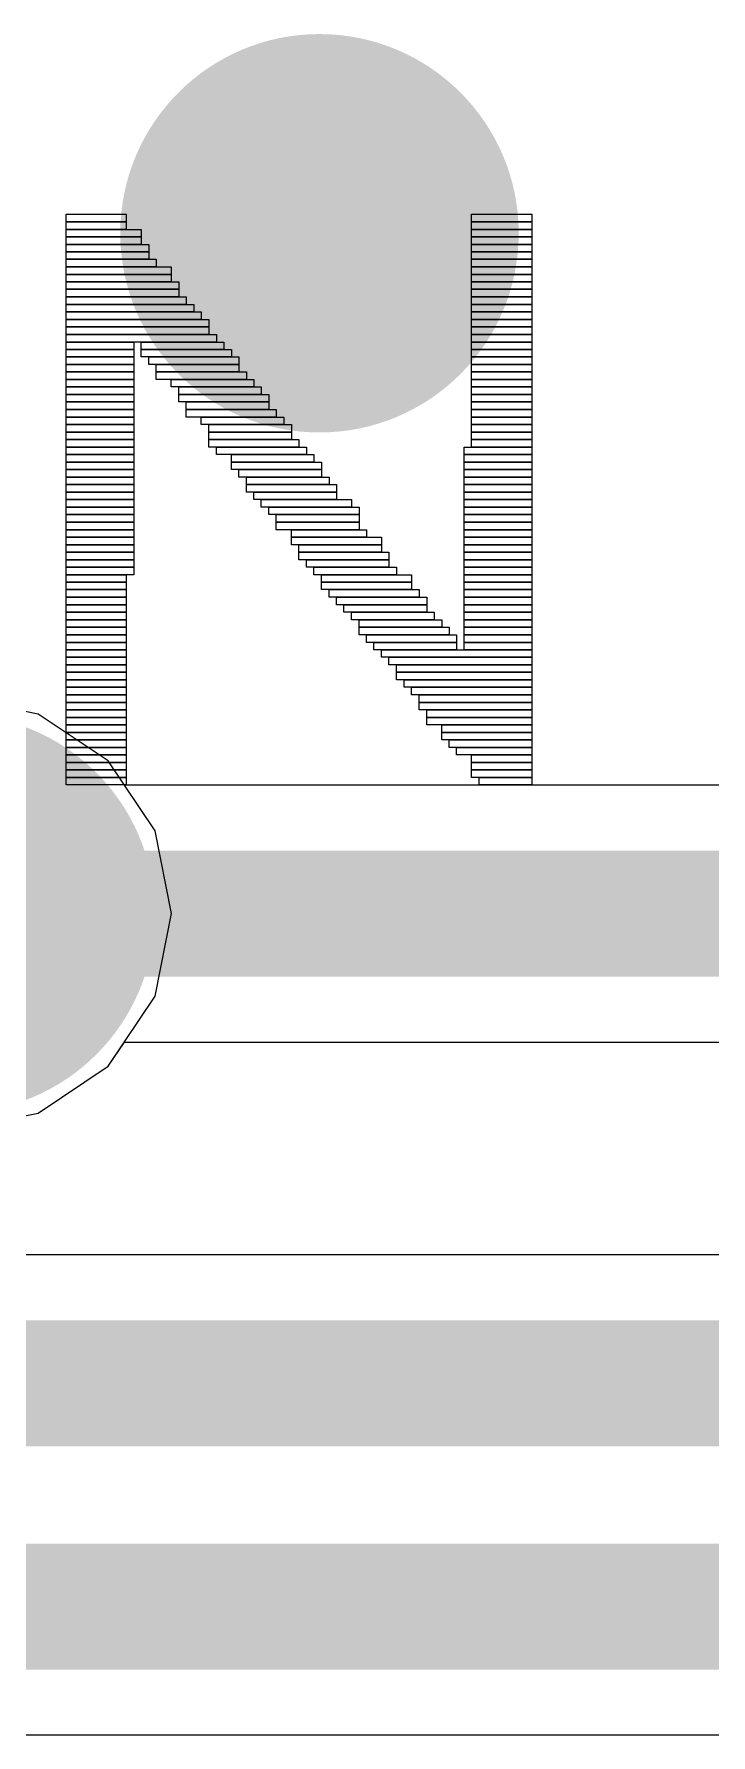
# Model space of a CAD drawing. Header units: millimetres. Extents: x -3 to 5381, y -54 to 5355.
# Drawn here: x 21.295 to 22.659, y -12.527 to -9.098 of the extents above; entities that cross this region are included whole.
import ezdxf

# ---------------------------------------------------------------- set-up
doc = ezdxf.new("R2010")
doc.units = ezdxf.units.MM
for name, color, linetype in [('BottomLayer', 5, 'Continuous'), ('BottomSolder', 6, 'Continuous'), ('TopLayer', 1, 'Continuous'), ('TopOverlay', 2, 'Continuous'), ('TopSolder', 216, 'Continuous'), ('ViaHoleLayer', 16, 'Continuous')]:
    doc.layers.add(name, color=color, linetype=linetype)

msp = doc.modelspace()

# ---------------------------------------------------------------- hatches: boundary and pattern name
at = {"layer": 'BottomLayer'}
h = msp.add_hatch(color=5, dxfattribs=at)
edge = h.paths.add_edge_path()
edge.add_arc((21.8702, -9.4996), 0.3, 0, 360)
h = msp.add_hatch(color=5, dxfattribs=at)
edge = h.paths.add_edge_path()
edge.add_arc((21.1365, -10.8712), 0.3, 0, 360)
at = {"layer": 'BottomSolder'}
h = msp.add_hatch(color=6, dxfattribs=at)
edge = h.paths.add_edge_path()
edge.add_arc((21.8702, -9.4996), 0.4016, 0, 360)
h = msp.add_hatch(color=6, dxfattribs=at)
edge = h.paths.add_edge_path()
edge.add_arc((21.1365, -10.8712), 0.4016, 0, 360)
at = {"layer": 'TopLayer'}
h = msp.add_hatch(color=1, dxfattribs=at)
edge = h.paths.add_edge_path()
edge.add_arc((21.8702, -9.4996), 0.3, 0, 360)
h = msp.add_hatch(color=1, dxfattribs=at)
edge = h.paths.add_edge_path()
edge.add_arc((21.1365, -10.8712), 0.3, 0, 360)
at = {"layer": 'TopSolder'}
h = msp.add_hatch(color=216, dxfattribs=at)
edge = h.paths.add_edge_path()
edge.add_arc((21.8702, -9.4996), 0.4016, 0, 360)
h = msp.add_hatch(color=216, dxfattribs=at)
edge = h.paths.add_edge_path()
edge.add_arc((21.1365, -10.8712), 0.4016, 0, 360)
at = {"layer": 'ViaHoleLayer'}
h = msp.add_hatch(color=16, dxfattribs=at)
edge = h.paths.add_edge_path()
edge.add_arc((21.8702, -9.4996), 0.15, 0, 360)

# ---------------------------------------------------------------- linework, layer by layer
at = {"layer": 'BottomLayer'}
for p, q in [((21.3031, -10.469), (21.1365, -10.4358)), ((21.4443, -10.5634), (21.3031, -10.469)), ((21.477, -10.6122), (21.4443, -10.5634)), ((30.4189, -10.6122), (21.477, -10.6122)), ((21.4443, -11.179), (21.477, -11.1302)), ((21.477, -11.1302), (30.4189, -11.1302)), ((21.3031, -11.2734), (21.4443, -11.179)), ((21.1365, -11.3066), (21.3031, -11.2734)), ((29.9109, -11.5592), (21.0139, -11.5592)), ((18.1864, -12.5272), (29.5999, -12.5272))]:
    msp.add_line(p, q, dxfattribs=at)
at = {"layer": 'BottomLayer', "const_width": 0.254}
for points in [[(21.1365, -10.8712), (30.7594, -10.8712)], [(20.9066, -11.8181), (30.2514, -11.8181)], [(18.1864, -12.2682), (29.7072, -12.2682)]]:
    msp.add_lwpolyline(points, dxfattribs=at)
at = {"layer": 'TopLayer'}
for p, q in [((21.3031, -10.469), (21.1365, -10.4358)), ((21.4443, -10.5634), (21.3031, -10.469)), ((21.5387, -10.7046), (21.4443, -10.5634)), ((21.5719, -10.8712), (21.5387, -10.7046)), ((21.5387, -11.0378), (21.5719, -10.8712)), ((21.4443, -11.179), (21.5387, -11.0378)), ((21.3031, -11.2734), (21.4443, -11.179)), ((21.1365, -11.3066), (21.3031, -11.2734))]:
    msp.add_line(p, q, dxfattribs=at)
at = {"layer": 'TopOverlay'}
for p, q in [((21.3596, -9.4764), (21.3596, -9.4612)), ((21.3596, -9.4612), (21.4805, -9.4612)), ((21.4805, -9.4612), (21.4805, -9.4764)), ((22.1769, -9.4764), (22.1769, -9.4612)), ((22.1769, -9.4612), (22.2981, -9.4612)), ((22.2981, -9.4612), (22.2981, -9.4764)), ((21.4805, -9.4764), (21.3596, -9.4764)), ((21.3596, -9.4917), (21.3596, -9.4764)), ((21.3596, -9.4764), (21.4805, -9.4764)), ((21.3596, -9.5067), (21.3596, -9.4917)), ((21.3596, -9.4917), (21.511, -9.4917)), ((21.4805, -9.4917), (21.3596, -9.4917)), ((21.4805, -9.4764), (21.4805, -9.4917)), ((21.511, -9.4917), (21.511, -9.5067)), ((22.2981, -9.4764), (22.1769, -9.4764)), ((22.1769, -9.4917), (22.1769, -9.4764)), ((22.1769, -9.4764), (22.2981, -9.4764)), ((22.2981, -9.4917), (22.1769, -9.4917)), ((22.1769, -9.5067), (22.1769, -9.4917)), ((22.1769, -9.4917), (22.2981, -9.4917)), ((22.2981, -9.4764), (22.2981, -9.4917)), ((22.2981, -9.4917), (22.2981, -9.5067)), ((21.511, -9.5067), (21.3596, -9.5067)), ((21.3596, -9.5219), (21.3596, -9.5067)), ((21.3596, -9.5067), (21.511, -9.5067)), ((21.511, -9.5219), (21.3596, -9.5219)), ((21.3596, -9.5369), (21.3596, -9.5219)), ((21.3596, -9.5219), (21.5259, -9.5219)), ((21.511, -9.5067), (21.511, -9.5219)), ((21.5259, -9.5219), (21.5259, -9.5369)), ((22.2981, -9.5067), (22.1769, -9.5067)), ((22.1769, -9.5219), (22.1769, -9.5067)), ((22.1769, -9.5067), (22.2981, -9.5067)), ((22.2981, -9.5219), (22.1769, -9.5219)), ((22.1769, -9.5369), (22.1769, -9.5219)), ((22.1769, -9.5219), (22.2981, -9.5219)), ((22.2981, -9.5067), (22.2981, -9.5219)), ((22.2981, -9.5219), (22.2981, -9.5369)), ((21.5259, -9.5369), (21.3596, -9.5369)), ((21.3596, -9.5521), (21.3596, -9.5369)), ((21.3596, -9.5369), (21.5259, -9.5369)), ((21.5259, -9.5521), (21.3596, -9.5521)), ((21.3596, -9.5674), (21.3596, -9.5521)), ((21.3596, -9.5521), (21.5412, -9.5521)), ((21.5412, -9.5674), (21.3596, -9.5674)), ((21.3596, -9.5824), (21.3596, -9.5674)), ((21.3596, -9.5674), (21.5714, -9.5674)), ((21.5259, -9.5369), (21.5259, -9.5521)), ((21.5412, -9.5521), (21.5412, -9.5674)), ((21.5714, -9.5674), (21.5714, -9.5824)), ((22.2981, -9.5369), (22.1769, -9.5369)), ((22.1769, -9.5521), (22.1769, -9.5369)), ((22.1769, -9.5369), (22.2981, -9.5369)), ((22.2981, -9.5521), (22.1769, -9.5521)), ((22.1769, -9.5674), (22.1769, -9.5521)), ((22.1769, -9.5521), (22.2981, -9.5521)), ((22.2981, -9.5674), (22.1769, -9.5674)), ((22.1769, -9.5824), (22.1769, -9.5674)), ((22.1769, -9.5674), (22.2981, -9.5674)), ((22.2981, -9.5369), (22.2981, -9.5521)), ((22.2981, -9.5521), (22.2981, -9.5674)), ((22.2981, -9.5674), (22.2981, -9.5824)), ((21.5714, -9.5824), (21.3596, -9.5824)), ((21.3596, -9.5976), (21.3596, -9.5824)), ((21.3596, -9.5824), (21.5714, -9.5824)), ((21.5714, -9.5976), (21.3596, -9.5976)), ((21.3596, -9.6126), (21.3596, -9.5976)), ((21.3596, -9.5976), (21.5866, -9.5976)), ((21.5714, -9.5824), (21.5714, -9.5976)), ((21.5866, -9.5976), (21.5866, -9.6126)), ((22.2981, -9.5824), (22.1769, -9.5824)), ((22.1769, -9.5976), (22.1769, -9.5824)), ((22.1769, -9.5824), (22.2981, -9.5824)), ((22.2981, -9.5976), (22.1769, -9.5976)), ((22.1769, -9.6126), (22.1769, -9.5976)), ((22.1769, -9.5976), (22.2981, -9.5976)), ((22.2981, -9.5824), (22.2981, -9.5976)), ((22.2981, -9.5976), (22.2981, -9.6126)), ((21.5866, -9.6126), (21.3596, -9.6126)), ((21.3596, -9.6278), (21.3596, -9.6126)), ((21.3596, -9.6126), (21.5866, -9.6126)), ((21.5866, -9.6278), (21.3596, -9.6278)), ((21.3596, -9.6431), (21.3596, -9.6278)), ((21.3596, -9.6278), (21.6016, -9.6278)), ((21.5866, -9.6126), (21.5866, -9.6278)), ((21.6016, -9.6278), (21.6016, -9.6431)), ((22.2981, -9.6126), (22.1769, -9.6126)), ((22.1769, -9.6278), (22.1769, -9.6126)), ((22.1769, -9.6126), (22.2981, -9.6126)), ((22.2981, -9.6278), (22.1769, -9.6278)), ((22.1769, -9.6431), (22.1769, -9.6278)), ((22.1769, -9.6278), (22.2981, -9.6278)), ((22.2981, -9.6126), (22.2981, -9.6278)), ((22.2981, -9.6278), (22.2981, -9.6431)), ((21.6016, -9.6431), (21.3596, -9.6431)), ((21.3596, -9.658), (21.3596, -9.6431)), ((21.3596, -9.6431), (21.6169, -9.6431)), ((21.6169, -9.658), (21.3596, -9.658)), ((21.3596, -9.6733), (21.3596, -9.658)), ((21.3596, -9.658), (21.6319, -9.658)), ((21.6169, -9.6431), (21.6169, -9.658)), ((21.6319, -9.658), (21.6319, -9.6733)), ((22.2981, -9.6431), (22.1769, -9.6431)), ((22.1769, -9.658), (22.1769, -9.6431)), ((22.1769, -9.6431), (22.2981, -9.6431)), ((22.2981, -9.658), (22.1769, -9.658)), ((22.1769, -9.6733), (22.1769, -9.658)), ((22.1769, -9.658), (22.2981, -9.658)), ((22.2981, -9.6431), (22.2981, -9.658)), ((22.2981, -9.658), (22.2981, -9.6733)), ((21.3596, -9.6883), (21.3596, -9.6733)), ((21.3596, -9.6733), (21.6471, -9.6733)), ((21.6319, -9.6733), (21.3596, -9.6733)), ((21.6471, -9.6883), (21.3596, -9.6883)), ((21.3596, -9.7035), (21.3596, -9.6883)), ((21.3596, -9.6883), (21.6471, -9.6883)), ((21.3596, -9.7188), (21.3596, -9.7035)), ((21.3596, -9.7035), (21.6623, -9.7035)), ((21.6471, -9.7035), (21.3596, -9.7035)), ((21.6471, -9.6733), (21.6471, -9.6883)), ((21.6471, -9.6883), (21.6471, -9.7035)), ((21.6623, -9.7035), (21.6623, -9.7188)), ((22.2981, -9.6733), (22.1769, -9.6733)), ((22.1769, -9.6883), (22.1769, -9.6733)), ((22.1769, -9.6733), (22.2981, -9.6733)), ((22.2981, -9.6883), (22.1769, -9.6883)), ((22.1769, -9.7035), (22.1769, -9.6883)), ((22.1769, -9.6883), (22.2981, -9.6883)), ((22.2981, -9.7035), (22.1769, -9.7035)), ((22.1769, -9.7188), (22.1769, -9.7035)), ((22.1769, -9.7035), (22.2981, -9.7035)), ((22.2981, -9.6733), (22.2981, -9.6883)), ((22.2981, -9.6883), (22.2981, -9.7035)), ((22.2981, -9.7035), (22.2981, -9.7188)), ((21.6623, -9.7188), (21.3596, -9.7188)), ((21.3596, -9.7337), (21.3596, -9.7188)), ((21.3596, -9.7188), (21.4957, -9.7188)), ((21.4957, -9.7337), (21.3596, -9.7337)), ((21.3596, -9.749), (21.3596, -9.7337)), ((21.3596, -9.7337), (21.4957, -9.7337)), ((21.4957, -9.7188), (21.4957, -9.7337)), ((21.4957, -9.7337), (21.4957, -9.749)), ((21.511, -9.7337), (21.511, -9.7188)), ((21.511, -9.7188), (21.6773, -9.7188)), ((21.6773, -9.7337), (21.511, -9.7337)), ((21.511, -9.749), (21.511, -9.7337)), ((21.511, -9.7337), (21.6926, -9.7337)), ((21.6773, -9.7188), (21.6773, -9.7337)), ((21.6926, -9.7337), (21.6926, -9.749)), ((22.2981, -9.7188), (22.1769, -9.7188)), ((22.1769, -9.7337), (22.1769, -9.7188)), ((22.1769, -9.7188), (22.2981, -9.7188)), ((22.2981, -9.7337), (22.1769, -9.7337)), ((22.1769, -9.749), (22.1769, -9.7337)), ((22.1769, -9.7337), (22.2981, -9.7337)), ((22.2981, -9.7188), (22.2981, -9.7337)), ((22.2981, -9.7337), (22.2981, -9.749)), ((21.4957, -9.749), (21.3596, -9.749)), ((21.3596, -9.764), (21.3596, -9.749)), ((21.3596, -9.749), (21.4957, -9.749)), ((21.4957, -9.764), (21.3596, -9.764)), ((21.3596, -9.7792), (21.3596, -9.764)), ((21.3596, -9.764), (21.4957, -9.764)), ((21.4957, -9.749), (21.4957, -9.764)), ((21.4957, -9.764), (21.4957, -9.7792)), ((21.6926, -9.749), (21.511, -9.749)), ((21.5259, -9.764), (21.5259, -9.749)), ((21.5259, -9.749), (21.7076, -9.749)), ((21.7076, -9.764), (21.5259, -9.764)), ((21.5412, -9.7792), (21.5412, -9.764)), ((21.5412, -9.764), (21.7076, -9.764)), ((21.7076, -9.749), (21.7076, -9.764)), ((21.7076, -9.764), (21.7076, -9.7792)), ((22.2981, -9.749), (22.1769, -9.749)), ((22.1769, -9.764), (22.1769, -9.749)), ((22.1769, -9.749), (22.2981, -9.749)), ((22.2981, -9.764), (22.1769, -9.764)), ((22.1769, -9.7792), (22.1769, -9.764)), ((22.1769, -9.764), (22.2981, -9.764)), ((22.2981, -9.749), (22.2981, -9.764)), ((22.2981, -9.764), (22.2981, -9.7792)), ((21.4957, -9.7792), (21.3596, -9.7792)), ((21.3596, -9.7944), (21.3596, -9.7792)), ((21.3596, -9.7792), (21.4957, -9.7792)), ((21.4957, -9.7944), (21.3596, -9.7944)), ((21.3596, -9.8094), (21.3596, -9.7944)), ((21.3596, -9.7944), (21.4957, -9.7944)), ((21.4957, -9.7792), (21.4957, -9.7944)), ((21.4957, -9.7944), (21.4957, -9.8094)), ((21.7076, -9.7792), (21.5412, -9.7792)), ((21.5412, -9.7944), (21.5412, -9.7792)), ((21.5412, -9.7792), (21.7228, -9.7792)), ((21.7228, -9.7944), (21.5412, -9.7944)), ((21.5714, -9.8094), (21.5714, -9.7944)), ((21.5714, -9.7944), (21.738, -9.7944)), ((21.7228, -9.7792), (21.7228, -9.7944)), ((21.738, -9.7944), (21.738, -9.8094)), ((22.2981, -9.7792), (22.1769, -9.7792)), ((22.1769, -9.7944), (22.1769, -9.7792)), ((22.1769, -9.7792), (22.2981, -9.7792)), ((22.2981, -9.7944), (22.1769, -9.7944)), ((22.1769, -9.8094), (22.1769, -9.7944)), ((22.1769, -9.7944), (22.2981, -9.7944)), ((22.2981, -9.7792), (22.2981, -9.7944)), ((22.2981, -9.7944), (22.2981, -9.8094)), ((21.4957, -9.8094), (21.3596, -9.8094)), ((21.3596, -9.8247), (21.3596, -9.8094)), ((21.3596, -9.8094), (21.4957, -9.8094)), ((21.4957, -9.8247), (21.3596, -9.8247)), ((21.3596, -9.8397), (21.3596, -9.8247)), ((21.3596, -9.8247), (21.4957, -9.8247)), ((21.4957, -9.8397), (21.3596, -9.8397)), ((21.3596, -9.8549), (21.3596, -9.8397)), ((21.3596, -9.8397), (21.4957, -9.8397)), ((21.4957, -9.8094), (21.4957, -9.8247)), ((21.4957, -9.8247), (21.4957, -9.8397)), ((21.4957, -9.8397), (21.4957, -9.8549)), ((21.738, -9.8094), (21.5714, -9.8094)), ((21.5866, -9.8247), (21.5866, -9.8094)), ((21.5866, -9.8094), (21.753, -9.8094)), ((21.753, -9.8247), (21.5866, -9.8247)), ((21.5866, -9.8397), (21.5866, -9.8247)), ((21.5866, -9.8247), (21.7683, -9.8247)), ((21.7683, -9.8397), (21.5866, -9.8397)), ((21.6016, -9.8549), (21.6016, -9.8397)), ((21.6016, -9.8397), (21.7683, -9.8397)), ((21.753, -9.8094), (21.753, -9.8247)), ((21.7683, -9.8247), (21.7683, -9.8397)), ((21.7683, -9.8397), (21.7683, -9.8549)), ((22.2981, -9.8094), (22.1769, -9.8094)), ((22.1769, -9.8247), (22.1769, -9.8094)), ((22.1769, -9.8094), (22.2981, -9.8094)), ((22.2981, -9.8247), (22.1769, -9.8247)), ((22.1769, -9.8397), (22.1769, -9.8247)), ((22.1769, -9.8247), (22.2981, -9.8247)), ((22.2981, -9.8397), (22.1769, -9.8397)), ((22.1769, -9.8549), (22.1769, -9.8397)), ((22.1769, -9.8397), (22.2981, -9.8397)), ((22.2981, -9.8094), (22.2981, -9.8247)), ((22.2981, -9.8247), (22.2981, -9.8397)), ((22.2981, -9.8397), (22.2981, -9.8549)), ((21.4957, -9.8549), (21.3596, -9.8549)), ((21.3596, -9.8701), (21.3596, -9.8549)), ((21.3596, -9.8549), (21.4957, -9.8549)), ((21.4957, -9.8701), (21.3596, -9.8701)), ((21.3596, -9.8851), (21.3596, -9.8701)), ((21.3596, -9.8701), (21.4957, -9.8701)), ((21.4957, -9.8549), (21.4957, -9.8701)), ((21.4957, -9.8701), (21.4957, -9.8851)), ((21.7683, -9.8549), (21.6016, -9.8549)), ((21.6016, -9.8701), (21.6016, -9.8549)), ((21.6016, -9.8549), (21.7832, -9.8549)), ((21.7832, -9.8701), (21.6016, -9.8701)), ((21.6319, -9.8851), (21.6319, -9.8701)), ((21.6319, -9.8701), (21.7985, -9.8701)), ((21.7832, -9.8549), (21.7832, -9.8701)), ((21.7985, -9.8701), (21.7985, -9.8851)), ((22.2981, -9.8549), (22.1769, -9.8549)), ((22.1769, -9.8701), (22.1769, -9.8549)), ((22.1769, -9.8549), (22.2981, -9.8549)), ((22.2981, -9.8701), (22.1769, -9.8701)), ((22.1769, -9.8851), (22.1769, -9.8701)), ((22.1769, -9.8701), (22.2981, -9.8701)), ((22.2981, -9.8549), (22.2981, -9.8701)), ((22.2981, -9.8701), (22.2981, -9.8851)), ((21.4957, -9.8851), (21.3596, -9.8851)), ((21.3596, -9.9004), (21.3596, -9.8851)), ((21.3596, -9.8851), (21.4957, -9.8851)), ((21.4957, -9.9004), (21.3596, -9.9004)), ((21.3596, -9.9153), (21.3596, -9.9004)), ((21.3596, -9.9004), (21.4957, -9.9004)), ((21.4957, -9.8851), (21.4957, -9.9004)), ((21.4957, -9.9004), (21.4957, -9.9153)), ((21.7985, -9.8851), (21.6319, -9.8851)), ((21.6471, -9.9004), (21.6471, -9.8851)), ((21.6471, -9.8851), (21.8137, -9.8851)), ((21.8137, -9.9004), (21.6471, -9.9004)), ((21.6471, -9.9153), (21.6471, -9.9004)), ((21.6471, -9.9004), (21.8137, -9.9004)), ((21.8137, -9.8851), (21.8137, -9.9004)), ((21.8137, -9.9004), (21.8137, -9.9153)), ((22.2981, -9.8851), (22.1769, -9.8851)), ((22.1769, -9.9004), (22.1769, -9.8851)), ((22.1769, -9.8851), (22.2981, -9.8851)), ((22.2981, -9.9004), (22.1769, -9.9004)), ((22.1769, -9.9153), (22.1769, -9.9004)), ((22.1769, -9.9004), (22.2981, -9.9004)), ((22.2981, -9.8851), (22.2981, -9.9004)), ((22.2981, -9.9004), (22.2981, -9.9153)), ((21.4957, -9.9153), (21.3596, -9.9153)), ((21.3596, -9.9306), (21.3596, -9.9153)), ((21.3596, -9.9153), (21.4957, -9.9153)), ((21.4957, -9.9306), (21.3596, -9.9306)), ((21.3596, -9.9458), (21.3596, -9.9306)), ((21.3596, -9.9306), (21.4957, -9.9306)), ((21.4957, -9.9153), (21.4957, -9.9306)), ((21.4957, -9.9306), (21.4957, -9.9458)), ((21.8137, -9.9153), (21.6471, -9.9153)), ((21.6471, -9.9306), (21.6471, -9.9153)), ((21.6471, -9.9153), (21.8287, -9.9153)), ((21.8287, -9.9306), (21.6471, -9.9306)), ((21.6623, -9.9458), (21.6623, -9.9306)), ((21.6623, -9.9306), (21.8439, -9.9306)), ((21.8287, -9.9153), (21.8287, -9.9306)), ((21.8439, -9.9306), (21.8439, -9.9458)), ((22.162, -9.9458), (22.162, -9.9306)), ((22.162, -9.9306), (22.2981, -9.9306)), ((22.2981, -9.9153), (22.1769, -9.9153)), ((22.1769, -9.9306), (22.1769, -9.9153)), ((22.1769, -9.9153), (22.2981, -9.9153)), ((22.2981, -9.9306), (22.1769, -9.9306)), ((22.2981, -9.9153), (22.2981, -9.9306)), ((22.2981, -9.9306), (22.2981, -9.9458)), ((21.4957, -9.9458), (21.3596, -9.9458)), ((21.3596, -9.9608), (21.3596, -9.9458)), ((21.3596, -9.9458), (21.4957, -9.9458)), ((21.4957, -9.9608), (21.3596, -9.9608)), ((21.3596, -9.9761), (21.3596, -9.9608)), ((21.3596, -9.9608), (21.4957, -9.9608)), ((21.4957, -9.9761), (21.3596, -9.9761)), ((21.3596, -9.991), (21.3596, -9.9761)), ((21.3596, -9.9761), (21.4957, -9.9761)), ((21.4957, -9.9458), (21.4957, -9.9608)), ((21.4957, -9.9608), (21.4957, -9.9761)), ((21.4957, -9.9761), (21.4957, -9.991)), ((21.8439, -9.9458), (21.6623, -9.9458)), ((21.6926, -9.9608), (21.6926, -9.9458)), ((21.6926, -9.9458), (21.8589, -9.9458)), ((21.8589, -9.9608), (21.6926, -9.9608)), ((21.6926, -9.9761), (21.6926, -9.9608)), ((21.6926, -9.9608), (21.8742, -9.9608)), ((21.8742, -9.9761), (21.6926, -9.9761)), ((21.7076, -9.991), (21.7076, -9.9761)), ((21.7076, -9.9761), (21.8742, -9.9761)), ((21.8589, -9.9458), (21.8589, -9.9608)), ((21.8742, -9.9608), (21.8742, -9.9761)), ((21.8742, -9.9761), (21.8742, -9.991)), ((22.2981, -9.9458), (22.162, -9.9458)), ((22.162, -9.9608), (22.162, -9.9458)), ((22.162, -9.9458), (22.2981, -9.9458)), ((22.2981, -9.9608), (22.162, -9.9608)), ((22.162, -9.9761), (22.162, -9.9608)), ((22.162, -9.9608), (22.2981, -9.9608)), ((22.2981, -9.9761), (22.162, -9.9761)), ((22.162, -9.991), (22.162, -9.9761)), ((22.162, -9.9761), (22.2981, -9.9761)), ((22.2981, -9.9458), (22.2981, -9.9608)), ((22.2981, -9.9608), (22.2981, -9.9761)), ((22.2981, -9.9761), (22.2981, -9.991)), ((21.4957, -9.991), (21.3596, -9.991)), ((21.3596, -10.0063), (21.3596, -9.991)), ((21.3596, -9.991), (21.4957, -9.991)), ((21.4957, -10.0063), (21.3596, -10.0063)), ((21.3596, -10.0215), (21.3596, -10.0063)), ((21.3596, -10.0063), (21.4957, -10.0063)), ((21.4957, -9.991), (21.4957, -10.0063)), ((21.4957, -10.0063), (21.4957, -10.0215)), ((21.8742, -9.991), (21.7076, -9.991)), ((21.7228, -10.0063), (21.7228, -9.991)), ((21.7228, -9.991), (21.8894, -9.991)), ((21.8894, -10.0063), (21.7228, -10.0063)), ((21.7228, -10.0215), (21.7228, -10.0063)), ((21.7228, -10.0063), (21.9044, -10.0063)), ((21.8894, -9.991), (21.8894, -10.0063)), ((21.9044, -10.0063), (21.9044, -10.0215)), ((22.2981, -9.991), (22.162, -9.991)), ((22.162, -10.0063), (22.162, -9.991)), ((22.162, -9.991), (22.2981, -9.991)), ((22.2981, -10.0063), (22.162, -10.0063)), ((22.162, -10.0215), (22.162, -10.0063)), ((22.162, -10.0063), (22.2981, -10.0063)), ((22.2981, -9.991), (22.2981, -10.0063)), ((22.2981, -10.0063), (22.2981, -10.0215)), ((21.4957, -10.0215), (21.3596, -10.0215)), ((21.3596, -10.0365), (21.3596, -10.0215)), ((21.3596, -10.0215), (21.4957, -10.0215)), ((21.4957, -10.0365), (21.3596, -10.0365)), ((21.3596, -10.0517), (21.3596, -10.0365)), ((21.3596, -10.0365), (21.4957, -10.0365)), ((21.4957, -10.0215), (21.4957, -10.0365)), ((21.4957, -10.0365), (21.4957, -10.0517)), ((21.9044, -10.0215), (21.7228, -10.0215)), ((21.738, -10.0365), (21.738, -10.0215)), ((21.738, -10.0215), (21.9044, -10.0215)), ((21.9044, -10.0365), (21.738, -10.0365)), ((21.753, -10.0517), (21.753, -10.0365)), ((21.753, -10.0365), (21.9346, -10.0365)), ((21.9044, -10.0215), (21.9044, -10.0365)), ((21.9346, -10.0365), (21.9346, -10.0517)), ((22.2981, -10.0215), (22.162, -10.0215)), ((22.162, -10.0365), (22.162, -10.0215)), ((22.162, -10.0215), (22.2981, -10.0215)), ((22.2981, -10.0365), (22.162, -10.0365)), ((22.162, -10.0517), (22.162, -10.0365)), ((22.162, -10.0365), (22.2981, -10.0365)), ((22.2981, -10.0215), (22.2981, -10.0365)), ((22.2981, -10.0365), (22.2981, -10.0517)), ((21.4957, -10.0517), (21.3596, -10.0517)), ((21.3596, -10.0667), (21.3596, -10.0517)), ((21.3596, -10.0517), (21.4957, -10.0517)), ((21.4957, -10.0667), (21.3596, -10.0667)), ((21.3596, -10.082), (21.3596, -10.0667)), ((21.3596, -10.0667), (21.4957, -10.0667)), ((21.4957, -10.082), (21.3596, -10.082)), ((21.3596, -10.0972), (21.3596, -10.082)), ((21.3596, -10.082), (21.4957, -10.082)), ((21.4957, -10.0517), (21.4957, -10.0667)), ((21.4957, -10.0667), (21.4957, -10.082)), ((21.4957, -10.082), (21.4957, -10.0972)), ((21.9346, -10.0517), (21.753, -10.0517)), ((21.7683, -10.0667), (21.7683, -10.0517)), ((21.7683, -10.0517), (21.9499, -10.0517)), ((21.9499, -10.0667), (21.7683, -10.0667)), ((21.7832, -10.082), (21.7832, -10.0667)), ((21.7832, -10.0667), (21.9499, -10.0667)), ((21.9499, -10.082), (21.7832, -10.082)), ((21.7832, -10.0972), (21.7832, -10.082)), ((21.7832, -10.082), (21.9499, -10.082)), ((21.9499, -10.0517), (21.9499, -10.0667)), ((21.9499, -10.0667), (21.9499, -10.082)), ((21.9499, -10.082), (21.9499, -10.0972)), ((22.2981, -10.0517), (22.162, -10.0517)), ((22.162, -10.0667), (22.162, -10.0517)), ((22.162, -10.0517), (22.2981, -10.0517)), ((22.2981, -10.0667), (22.162, -10.0667)), ((22.162, -10.082), (22.162, -10.0667)), ((22.162, -10.0667), (22.2981, -10.0667)), ((22.2981, -10.082), (22.162, -10.082)), ((22.162, -10.0972), (22.162, -10.082)), ((22.162, -10.082), (22.2981, -10.082)), ((22.2981, -10.0517), (22.2981, -10.0667)), ((22.2981, -10.0667), (22.2981, -10.082)), ((22.2981, -10.082), (22.2981, -10.0972)), ((21.4957, -10.0972), (21.3596, -10.0972)), ((21.3596, -10.1122), (21.3596, -10.0972)), ((21.3596, -10.0972), (21.4957, -10.0972)), ((21.4957, -10.1122), (21.3596, -10.1122)), ((21.3596, -10.1274), (21.3596, -10.1122)), ((21.3596, -10.1122), (21.4957, -10.1122)), ((21.4957, -10.0972), (21.4957, -10.1122)), ((21.4957, -10.1122), (21.4957, -10.1274)), ((21.9499, -10.0972), (21.7832, -10.0972)), ((21.8137, -10.1122), (21.8137, -10.0972)), ((21.8137, -10.0972), (21.9651, -10.0972)), ((21.9651, -10.1122), (21.8137, -10.1122)), ((21.8137, -10.1274), (21.8137, -10.1122)), ((21.8137, -10.1122), (21.9953, -10.1122)), ((21.9651, -10.0972), (21.9651, -10.1122)), ((21.9953, -10.1122), (21.9953, -10.1274)), ((22.2981, -10.0972), (22.162, -10.0972)), ((22.162, -10.1122), (22.162, -10.0972)), ((22.162, -10.0972), (22.2981, -10.0972)), ((22.2981, -10.1122), (22.162, -10.1122)), ((22.162, -10.1274), (22.162, -10.1122)), ((22.162, -10.1122), (22.2981, -10.1122)), ((22.2981, -10.0972), (22.2981, -10.1122)), ((22.2981, -10.1122), (22.2981, -10.1274)), ((21.4957, -10.1274), (21.3596, -10.1274)), ((21.3596, -10.1424), (21.3596, -10.1274)), ((21.3596, -10.1274), (21.4957, -10.1274)), ((21.4957, -10.1424), (21.3596, -10.1424)), ((21.3596, -10.1577), (21.3596, -10.1424)), ((21.3596, -10.1424), (21.4957, -10.1424)), ((21.4957, -10.1274), (21.4957, -10.1424)), ((21.4957, -10.1424), (21.4957, -10.1577)), ((21.9953, -10.1274), (21.8137, -10.1274)), ((21.8287, -10.1424), (21.8287, -10.1274)), ((21.8287, -10.1274), (21.9953, -10.1274)), ((21.9953, -10.1424), (21.8287, -10.1424)), ((21.8287, -10.1577), (21.8287, -10.1424)), ((21.8287, -10.1424), (22.0103, -10.1424)), ((21.9953, -10.1274), (21.9953, -10.1424)), ((22.0103, -10.1424), (22.0103, -10.1577)), ((22.2981, -10.1274), (22.162, -10.1274)), ((22.162, -10.1424), (22.162, -10.1274)), ((22.162, -10.1274), (22.2981, -10.1274)), ((22.162, -10.1577), (22.162, -10.1424)), ((22.162, -10.1424), (22.2981, -10.1424)), ((22.2981, -10.1424), (22.162, -10.1424)), ((22.2981, -10.1274), (22.2981, -10.1424)), ((22.2981, -10.1424), (22.2981, -10.1577)), ((21.4957, -10.1577), (21.3596, -10.1577)), ((21.3596, -10.1729), (21.3596, -10.1577)), ((21.3596, -10.1577), (21.4957, -10.1577)), ((21.4957, -10.1729), (21.3596, -10.1729)), ((21.3596, -10.1879), (21.3596, -10.1729)), ((21.3596, -10.1729), (21.4957, -10.1729)), ((21.4957, -10.1577), (21.4957, -10.1729)), ((21.4957, -10.1729), (21.4957, -10.1879)), ((22.0103, -10.1577), (21.8287, -10.1577)), ((21.8439, -10.1729), (21.8439, -10.1577)), ((21.8439, -10.1577), (22.0103, -10.1577)), ((22.0103, -10.1729), (21.8439, -10.1729)), ((21.8589, -10.1879), (21.8589, -10.1729)), ((21.8589, -10.1729), (22.0256, -10.1729)), ((22.0103, -10.1577), (22.0103, -10.1729)), ((22.0256, -10.1729), (22.0256, -10.1879)), ((22.2981, -10.1577), (22.162, -10.1577)), ((22.162, -10.1729), (22.162, -10.1577)), ((22.162, -10.1577), (22.2981, -10.1577)), ((22.2981, -10.1729), (22.162, -10.1729)), ((22.162, -10.1879), (22.162, -10.1729)), ((22.162, -10.1729), (22.2981, -10.1729)), ((22.2981, -10.1577), (22.2981, -10.1729)), ((22.2981, -10.1729), (22.2981, -10.1879)), ((21.4957, -10.1879), (21.3596, -10.1879)), ((21.3596, -10.2031), (21.3596, -10.1879)), ((21.3596, -10.1879), (21.4805, -10.1879)), ((21.4805, -10.2031), (21.3596, -10.2031)), ((21.3596, -10.2181), (21.3596, -10.2031)), ((21.3596, -10.2031), (21.4805, -10.2031)), ((21.4805, -10.2181), (21.3596, -10.2181)), ((21.3596, -10.2334), (21.3596, -10.2181)), ((21.3596, -10.2181), (21.4805, -10.2181)), ((21.4805, -10.1879), (21.4805, -10.2031)), ((21.4805, -10.2031), (21.4805, -10.2181)), ((21.4805, -10.2181), (21.4805, -10.2334)), ((22.0256, -10.1879), (21.8589, -10.1879)), ((21.8742, -10.2031), (21.8742, -10.1879)), ((21.8742, -10.1879), (22.0558, -10.1879)), ((22.0558, -10.2031), (21.8742, -10.2031)), ((21.8742, -10.2181), (21.8742, -10.2031)), ((21.8742, -10.2031), (22.0558, -10.2031)), ((22.0558, -10.2181), (21.8742, -10.2181)), ((21.8894, -10.2334), (21.8894, -10.2181)), ((21.8894, -10.2181), (22.071, -10.2181)), ((22.0558, -10.1879), (22.0558, -10.2031)), ((22.0558, -10.2031), (22.0558, -10.2181)), ((22.071, -10.2181), (22.071, -10.2334)), ((22.162, -10.2031), (22.162, -10.1879)), ((22.162, -10.1879), (22.2981, -10.1879)), ((22.2981, -10.1879), (22.162, -10.1879)), ((22.2981, -10.2031), (22.162, -10.2031)), ((22.162, -10.2181), (22.162, -10.2031)), ((22.162, -10.2031), (22.2981, -10.2031)), ((22.2981, -10.2181), (22.162, -10.2181)), ((22.162, -10.2334), (22.162, -10.2181)), ((22.162, -10.2181), (22.2981, -10.2181)), ((22.2981, -10.1879), (22.2981, -10.2031)), ((22.2981, -10.2031), (22.2981, -10.2181)), ((22.2981, -10.2181), (22.2981, -10.2334)), ((21.4805, -10.2334), (21.3596, -10.2334)), ((21.3596, -10.2486), (21.3596, -10.2334)), ((21.3596, -10.2334), (21.4805, -10.2334)), ((21.4805, -10.2486), (21.3596, -10.2486)), ((21.3596, -10.2636), (21.3596, -10.2486)), ((21.3596, -10.2486), (21.4805, -10.2486)), ((21.4805, -10.2334), (21.4805, -10.2486)), ((21.4805, -10.2486), (21.4805, -10.2636)), ((22.071, -10.2334), (21.8894, -10.2334)), ((21.9044, -10.2486), (21.9044, -10.2334)), ((21.9044, -10.2334), (22.0863, -10.2334)), ((22.0863, -10.2486), (21.9044, -10.2486)), ((21.9196, -10.2636), (21.9196, -10.2486)), ((21.9196, -10.2486), (22.0863, -10.2486)), ((22.0863, -10.2334), (22.0863, -10.2486)), ((22.0863, -10.2486), (22.0863, -10.2636)), ((22.2981, -10.2334), (22.162, -10.2334)), ((22.162, -10.2486), (22.162, -10.2334)), ((22.162, -10.2334), (22.2981, -10.2334)), ((22.2981, -10.2486), (22.162, -10.2486)), ((22.162, -10.2636), (22.162, -10.2486)), ((22.162, -10.2486), (22.2981, -10.2486)), ((22.2981, -10.2334), (22.2981, -10.2486)), ((22.2981, -10.2486), (22.2981, -10.2636)), ((21.4805, -10.2636), (21.3596, -10.2636)), ((21.3596, -10.2788), (21.3596, -10.2636)), ((21.3596, -10.2636), (21.4805, -10.2636)), ((21.4805, -10.2788), (21.3596, -10.2788)), ((21.3596, -10.2938), (21.3596, -10.2788)), ((21.3596, -10.2788), (21.4805, -10.2788)), ((21.4805, -10.2636), (21.4805, -10.2788)), ((21.4805, -10.2788), (21.4805, -10.2938)), ((22.0863, -10.2636), (21.9196, -10.2636)), ((21.9346, -10.2788), (21.9346, -10.2636)), ((21.9346, -10.2636), (22.1013, -10.2636)), ((22.1013, -10.2788), (21.9346, -10.2788)), ((21.9499, -10.2938), (21.9499, -10.2788)), ((21.9499, -10.2788), (22.1165, -10.2788)), ((22.1013, -10.2636), (22.1013, -10.2788)), ((22.1165, -10.2788), (22.1165, -10.2938)), ((22.2981, -10.2636), (22.162, -10.2636)), ((22.162, -10.2788), (22.162, -10.2636)), ((22.162, -10.2636), (22.2981, -10.2636)), ((22.2981, -10.2788), (22.162, -10.2788)), ((22.162, -10.2938), (22.162, -10.2788)), ((22.162, -10.2788), (22.2981, -10.2788)), ((22.2981, -10.2636), (22.2981, -10.2788)), ((22.2981, -10.2788), (22.2981, -10.2938)), ((21.4805, -10.2938), (21.3596, -10.2938)), ((21.3596, -10.309), (21.3596, -10.2938)), ((21.3596, -10.2938), (21.4805, -10.2938)), ((21.4805, -10.309), (21.3596, -10.309)), ((21.3596, -10.3243), (21.3596, -10.309)), ((21.3596, -10.309), (21.4805, -10.309)), ((21.4805, -10.2938), (21.4805, -10.309)), ((21.4805, -10.309), (21.4805, -10.3243)), ((22.1165, -10.2938), (21.9499, -10.2938)), ((21.9499, -10.309), (21.9499, -10.2938)), ((21.9499, -10.2938), (22.1315, -10.2938)), ((22.1315, -10.309), (21.9499, -10.309)), ((21.9651, -10.3243), (21.9651, -10.309)), ((21.9651, -10.309), (22.1467, -10.309)), ((22.1315, -10.2938), (22.1315, -10.309)), ((22.1467, -10.309), (22.1467, -10.3243)), ((22.2981, -10.2938), (22.162, -10.2938)), ((22.162, -10.309), (22.162, -10.2938)), ((22.162, -10.2938), (22.2981, -10.2938)), ((22.2981, -10.309), (22.162, -10.309)), ((22.162, -10.3243), (22.162, -10.309)), ((22.162, -10.309), (22.2981, -10.309)), ((22.2981, -10.2938), (22.2981, -10.309)), ((22.2981, -10.309), (22.2981, -10.3243)), ((21.4805, -10.3243), (21.3596, -10.3243)), ((21.3596, -10.3393), (21.3596, -10.3243)), ((21.3596, -10.3243), (21.4805, -10.3243)), ((21.4805, -10.3393), (21.3596, -10.3393)), ((21.3596, -10.3545), (21.3596, -10.3393)), ((21.3596, -10.3393), (21.4805, -10.3393)), ((21.4805, -10.3545), (21.3596, -10.3545)), ((21.3596, -10.3695), (21.3596, -10.3545)), ((21.3596, -10.3545), (21.4805, -10.3545)), ((21.4805, -10.3243), (21.4805, -10.3393)), ((21.4805, -10.3393), (21.4805, -10.3545)), ((21.4805, -10.3545), (21.4805, -10.3695)), ((22.1467, -10.3243), (21.9651, -10.3243)), ((21.9801, -10.3393), (21.9801, -10.3243)), ((21.9801, -10.3243), (22.1467, -10.3243)), ((22.1467, -10.3393), (21.9801, -10.3393)), ((21.9953, -10.3545), (21.9953, -10.3393)), ((21.9953, -10.3393), (22.2981, -10.3393)), ((22.2981, -10.3545), (21.9953, -10.3545)), ((22.0103, -10.3695), (22.0103, -10.3545)), ((22.0103, -10.3545), (22.2981, -10.3545)), ((22.1467, -10.3243), (22.1467, -10.3393)), ((22.2981, -10.3243), (22.162, -10.3243)), ((22.162, -10.3393), (22.162, -10.3243)), ((22.162, -10.3243), (22.2981, -10.3243)), ((22.2981, -10.3393), (22.162, -10.3393)), ((22.2981, -10.3243), (22.2981, -10.3393)), ((22.2981, -10.3393), (22.2981, -10.3545)), ((22.2981, -10.3545), (22.2981, -10.3695)), ((21.4805, -10.3695), (21.3596, -10.3695)), ((21.3596, -10.3847), (21.3596, -10.3695)), ((21.3596, -10.3695), (21.4805, -10.3695)), ((21.4805, -10.3847), (21.3596, -10.3847)), ((21.3596, -10.4), (21.3596, -10.3847)), ((21.3596, -10.3847), (21.4805, -10.3847)), ((21.4805, -10.3695), (21.4805, -10.3847)), ((21.4805, -10.3847), (21.4805, -10.4)), ((22.2981, -10.3695), (22.0103, -10.3695)), ((22.0256, -10.3847), (22.0256, -10.3695)), ((22.0256, -10.3695), (22.2981, -10.3695)), ((22.2981, -10.3847), (22.0256, -10.3847)), ((22.0256, -10.4), (22.0256, -10.3847)), ((22.0256, -10.3847), (22.2981, -10.3847)), ((22.2981, -10.3695), (22.2981, -10.3847)), ((22.2981, -10.3847), (22.2981, -10.4)), ((21.4805, -10.4), (21.3596, -10.4)), ((21.3596, -10.415), (21.3596, -10.4)), ((21.3596, -10.4), (21.4805, -10.4)), ((21.4805, -10.415), (21.3596, -10.415)), ((21.3596, -10.4302), (21.3596, -10.415)), ((21.3596, -10.415), (21.4805, -10.415)), ((21.4805, -10.4), (21.4805, -10.415)), ((21.4805, -10.415), (21.4805, -10.4302)), ((22.2981, -10.4), (22.0256, -10.4)), ((22.0408, -10.415), (22.0408, -10.4)), ((22.0408, -10.4), (22.2981, -10.4)), ((22.2981, -10.415), (22.0408, -10.415)), ((22.0558, -10.4302), (22.0558, -10.415)), ((22.0558, -10.415), (22.2981, -10.415)), ((22.2981, -10.4), (22.2981, -10.415)), ((22.2981, -10.415), (22.2981, -10.4302)), ((21.4805, -10.4302), (21.3596, -10.4302)), ((21.3596, -10.4454), (21.3596, -10.4302)), ((21.3596, -10.4302), (21.4805, -10.4302)), ((21.4805, -10.4454), (21.3596, -10.4454)), ((21.3596, -10.4604), (21.3596, -10.4454)), ((21.3596, -10.4454), (21.4805, -10.4454)), ((21.4805, -10.4302), (21.4805, -10.4454)), ((21.4805, -10.4454), (21.4805, -10.4604)), ((22.2981, -10.4302), (22.0558, -10.4302)), ((22.071, -10.4454), (22.071, -10.4302)), ((22.071, -10.4302), (22.2981, -10.4302)), ((22.2981, -10.4454), (22.071, -10.4454)), ((22.071, -10.4604), (22.071, -10.4454)), ((22.071, -10.4454), (22.2981, -10.4454)), ((22.2981, -10.4302), (22.2981, -10.4454)), ((22.2981, -10.4454), (22.2981, -10.4604)), ((21.4805, -10.4604), (21.3596, -10.4604)), ((21.3596, -10.4757), (21.3596, -10.4604)), ((21.3596, -10.4604), (21.4805, -10.4604)), ((21.4805, -10.4757), (21.3596, -10.4757)), ((21.3596, -10.4907), (21.3596, -10.4757)), ((21.3596, -10.4757), (21.4805, -10.4757)), ((21.4805, -10.4907), (21.3596, -10.4907)), ((21.3596, -10.5059), (21.3596, -10.4907)), ((21.3596, -10.4907), (21.4805, -10.4907)), ((21.4805, -10.4604), (21.4805, -10.4757)), ((21.4805, -10.4757), (21.4805, -10.4907)), ((21.4805, -10.4907), (21.4805, -10.5059)), ((22.2981, -10.4604), (22.071, -10.4604)), ((22.0863, -10.4757), (22.0863, -10.4604)), ((22.0863, -10.4604), (22.2981, -10.4604)), ((22.2981, -10.4757), (22.0863, -10.4757)), ((22.0863, -10.4907), (22.0863, -10.4757)), ((22.0863, -10.4757), (22.2981, -10.4757)), ((22.2981, -10.4907), (22.0863, -10.4907)), ((22.1165, -10.5059), (22.1165, -10.4907)), ((22.1165, -10.4907), (22.2981, -10.4907)), ((22.2981, -10.4604), (22.2981, -10.4757)), ((22.2981, -10.4757), (22.2981, -10.4907)), ((22.2981, -10.4907), (22.2981, -10.5059)), ((21.4805, -10.5059), (21.3596, -10.5059)), ((21.3596, -10.5211), (21.3596, -10.5059)), ((21.3596, -10.5059), (21.4805, -10.5059)), ((21.4805, -10.5211), (21.3596, -10.5211)), ((21.3596, -10.5361), (21.3596, -10.5211)), ((21.3596, -10.5211), (21.4805, -10.5211)), ((21.4805, -10.5059), (21.4805, -10.5211)), ((21.4805, -10.5211), (21.4805, -10.5361)), ((22.2981, -10.5059), (22.1165, -10.5059)), ((22.1165, -10.5211), (22.1165, -10.5059)), ((22.1165, -10.5059), (22.2981, -10.5059)), ((22.2981, -10.5211), (22.1165, -10.5211)), ((22.1315, -10.5361), (22.1315, -10.5211)), ((22.1315, -10.5211), (22.2981, -10.5211)), ((22.2981, -10.5059), (22.2981, -10.5211)), ((22.2981, -10.5211), (22.2981, -10.5361)), ((21.3596, -10.5514), (21.3596, -10.5361)), ((21.3596, -10.5361), (21.4805, -10.5361)), ((21.4805, -10.5361), (21.3596, -10.5361)), ((21.4805, -10.5514), (21.3596, -10.5514)), ((21.3596, -10.5664), (21.3596, -10.5514)), ((21.3596, -10.5514), (21.4805, -10.5514)), ((21.4805, -10.5361), (21.4805, -10.5514)), ((21.4805, -10.5514), (21.4805, -10.5664)), ((22.2981, -10.5361), (22.1315, -10.5361)), ((22.1467, -10.5514), (22.1467, -10.5361)), ((22.1467, -10.5361), (22.2981, -10.5361)), ((22.2981, -10.5514), (22.1467, -10.5514)), ((22.1769, -10.5664), (22.1769, -10.5514)), ((22.1769, -10.5514), (22.2981, -10.5514)), ((22.2981, -10.5361), (22.2981, -10.5514)), ((22.2981, -10.5514), (22.2981, -10.5664)), ((21.4805, -10.5664), (21.3596, -10.5664)), ((21.3596, -10.5816), (21.3596, -10.5664)), ((21.3596, -10.5664), (21.4805, -10.5664)), ((21.4805, -10.5816), (21.3596, -10.5816)), ((21.3596, -10.5968), (21.3596, -10.5816)), ((21.3596, -10.5816), (21.4805, -10.5816)), ((21.4805, -10.5664), (21.4805, -10.5816)), ((21.4805, -10.5816), (21.4805, -10.5968)), ((22.2981, -10.5664), (22.1769, -10.5664)), ((22.1769, -10.5816), (22.1769, -10.5664)), ((22.1769, -10.5664), (22.2981, -10.5664)), ((22.2981, -10.5816), (22.1769, -10.5816)), ((22.1769, -10.5968), (22.1769, -10.5816)), ((22.1769, -10.5816), (22.2981, -10.5816)), ((22.2981, -10.5664), (22.2981, -10.5816)), ((22.2981, -10.5816), (22.2981, -10.5968)), ((21.4805, -10.5968), (21.3596, -10.5968)), ((21.3596, -10.6118), (21.3596, -10.5968)), ((21.3596, -10.5968), (21.4805, -10.5968)), ((21.4805, -10.6118), (21.3596, -10.6118)), ((21.4805, -10.5968), (21.4805, -10.6118)), ((22.2981, -10.5968), (22.1769, -10.5968)), ((22.1922, -10.6118), (22.1922, -10.5968)), ((22.1922, -10.5968), (22.2981, -10.5968)), ((22.2981, -10.6118), (22.1922, -10.6118)), ((22.2981, -10.5968), (22.2981, -10.6118))]:
    msp.add_line(p, q, dxfattribs=at)

doc.saveas('drawing.dxf')
